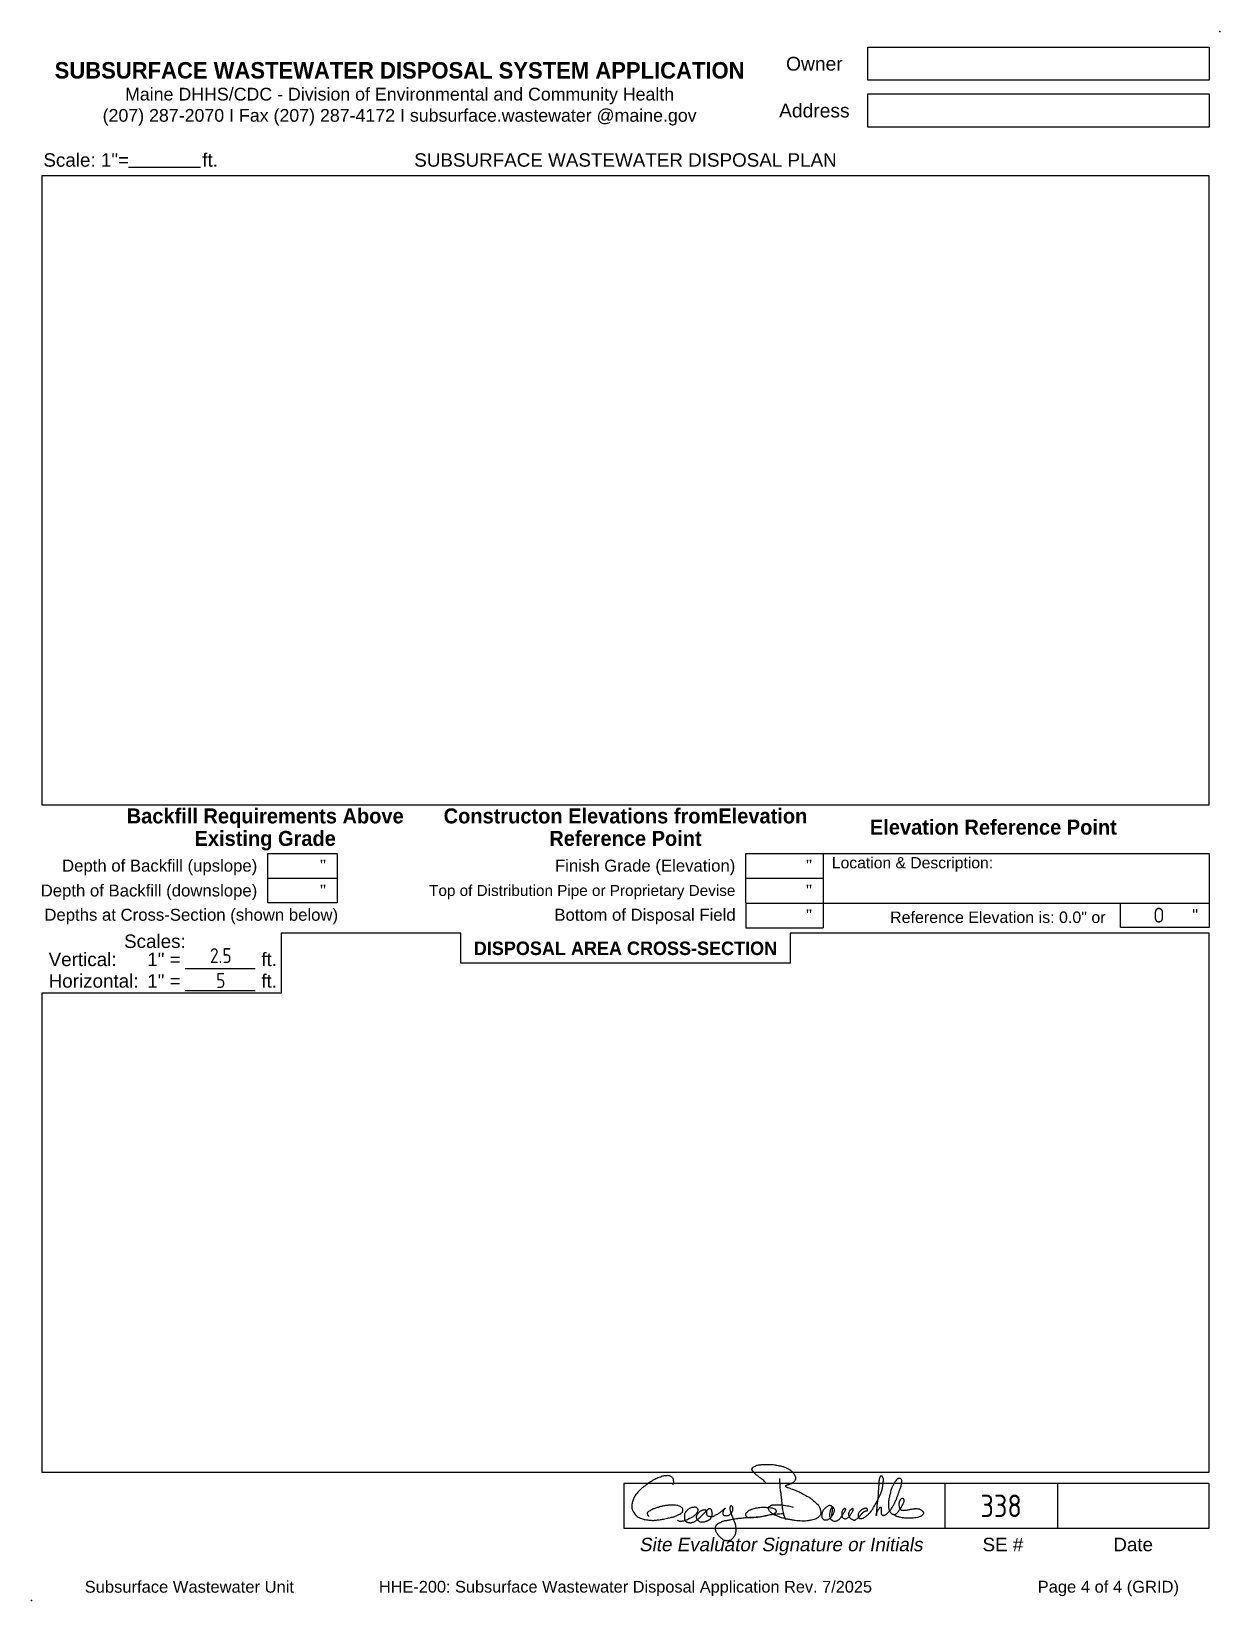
# Model space of a CAD drawing. Header units: feet. Extents: x 14.1 to 22.1, y 6.8 to 17.3.
import ezdxf
from ezdxf.enums import TextEntityAlignment as Align

# ---------------------------------------------------------------- set-up
doc = ezdxf.new("R2010")
doc.units = ezdxf.units.FT
doc.header["$MEASUREMENT"] = 0
for name, color, linetype in [('FORMLINES', 7, 'Continuous'), ('FORMSIGNATURE', 7, 'Continuous'), ('FORMTEXT', 1, 'Continuous'), ('POINT', 7, 'Continuous')]:
    doc.layers.add(name, color=color, linetype=linetype)
doc.styles.add('Archstyl', font='archstyl.shx', dxfattribs={"height": 0.1})
doc.styles.add('ARIAL', font='arial.ttf', dxfattribs={"height": 0.1})
doc.styles.add('BOLD', font='bold.shx', dxfattribs={"height": 0.1})

# ---------------------------------------------------------------- blocks, each defined once
blk = doc.blocks.new('GSBSIGNBLUE')
at = {"color": 174}
for points in [[(-0.798, 0.179, 0.063334), (-0.795, 0.197, 0.079036), (-0.796, 0.211, 0.030855), (-0.8, 0.227, 0.067983), (-0.804, 0.233, 0.074044), (-0.812, 0.241, 0.07724), (-0.822, 0.246, 0.051117), (-0.834, 0.25, 0.044448), (-0.85, 0.25, 0.026075), (-0.872, 0.248, 0.045725), (-0.885, 0.245, 0.012534), (-0.9, 0.239, 0.010324), (-0.919, 0.232, 0.008638), (-0.951, 0.217, 0.023808), (-0.963, 0.21, 0.011941), (-0.977, 0.201, 0.005297), (-1.009, 0.179, 0.003086), (-1.03, 0.164, 0.007434), (-1.038, 0.158, 0.024408), (-1.048, 0.149, 0.010424), (-1.069, 0.128, 0.01277), (-1.083, 0.113, 0.0175), (-1.093, 0.101, 0.030346), (-1.1, 0.09, 0.021981), (-1.109, 0.074, 0.022877), (-1.114, 0.061, 0.019782), (-1.119, 0.045, 0.03199), (-1.122, 0.032, 0.022821), (-1.124, 0.013, 0.046204), (-1.123, -0.006, 0.060133), (-1.119, -0.02, 0.040315), (-1.114, -0.031, 0.02485), (-1.103, -0.047, 0.026717), (-1.09, -0.063, 0.047375), (-1.081, -0.071, 0.051997), (-1.069, -0.078, 0.028434), (-1.047, -0.087, 0.021965), (-1.02, -0.095, 0.028627), (-0.998, -0.098, 0.027816), (-0.963, -0.101, 0.02985), (-0.931, -0.099, 0.006069), (-0.898, -0.095, 0.014132), (-0.884, -0.092, 0.002311), (-0.865, -0.089, 0.001828), (-0.842, -0.084, 0.004541), (-0.814, -0.077, 0.007549), (-0.797, -0.073, 0.031269), (-0.79, -0.071, 0.008775), (-0.764, -0.06, 0.025166), (-0.746, -0.051, 0.031942), (-0.733, -0.042, 0.083597), (-0.727, -0.036, 0.073669), (-0.723, -0.026, 0.105066), (-0.722, -0.017, 0.099013), (-0.725, -0.008, 0.074521), (-0.732, 0, 0.065887), (-0.742, 0.007, 0.039791), (-0.757, 0.014, 0.052762), (-0.77, 0.017, 0.02078), (-0.79, 0.018, 0.0183), (-0.813, 0.018, 0.010072), (-0.842, 0.017, 0.015587), (-0.86, 0.015, 0.020786), (-0.886, 0.01, 0.019394), (-0.912, 0.003, 0.014165), (-0.937, -0.005, 0.016303), (-0.958, -0.014, 0.012849), (-0.974, -0.021, 0.014215), (-0.988, -0.029, 0.024071), (-0.996, -0.034, 0.046244), (-1, -0.038, 0.072802), (-1.001, -0.04, 0.057454), (-1.003, -0.043, 0.091715), (-1.003, -0.048, 0.074617), (-1.001, -0.054, 0.024367), (-1, -0.057, 0.01262), (-0.997, -0.061, 0.054108), (-0.994, -0.066, 0.041465), (-0.988, -0.071)], [(-0.065, 0.189, 0.019554), (-0.087, 0.211, 0.030181), (-0.102, 0.224, 0.005234), (-0.12, 0.236, -0.013015), (-0.127, 0.242, -0.01084), (-0.144, 0.255, -0.017895), (-0.153, 0.263, -0.016949), (-0.16, 0.27, -0.010453), (-0.17, 0.282, -0.013845), (-0.174, 0.287, -0.016623), (-0.177, 0.292, -0.085975), (-0.179, 0.296, -0.064654), (-0.18, 0.302, -0.08963), (-0.178, 0.308, -0.104299), (-0.176, 0.312, -0.03656), (-0.171, 0.316, -0.018859), (-0.161, 0.322, -0.011211), (-0.148, 0.329, -0.041485), (-0.145, 0.331, -0.0378), (-0.136, 0.333, -0.020892), (-0.121, 0.335, -0.000425), (-0.107, 0.337, -0.000851), (-0.1, 0.337, -0.000953), (-0.081, 0.339, -0.005404), (-0.078, 0.339, -0.016672), (-0.075, 0.339, -0.002309), (-0.054, 0.339, -0.003005), (-0.035, 0.339, -0.007865), (-0.028, 0.339, -0.017506), (-0.02, 0.338, -0.009276), (-0.004, 0.336, -0.004345), (0.007, 0.334, -0.002535), (0.026, 0.33, -0.006459), (0.044, 0.327, -0.007753), (0.06, 0.323, -0.02274), (0.07, 0.32, -0.014858), (0.086, 0.314, -0.018512), (0.094, 0.31, -0.011844), (0.107, 0.303, -0.032196), (0.123, 0.293, -0.036036), (0.135, 0.282, -0.027124), (0.143, 0.274, -0.021047), (0.152, 0.261, -0.021536), (0.158, 0.252, -0.029243), (0.161, 0.244, -0.061141), (0.163, 0.237, -0.054049), (0.163, 0.228, -0.055895), (0.162, 0.221, -0.0532), (0.159, 0.214, -0.050637), (0.154, 0.207, -0.047015), (0.147, 0.2, -0.031342), (0.133, 0.19, -0.044202), (0.123, 0.185, -0.002307), (0.113, 0.182, -0.003577), (0.107, 0.179, -0.00733), (0.098, 0.176, 0.009609), (0.091, 0.174, 0.036224), (0.089, 0.173, 0.025609), (0.085, 0.171, 0.081547), (0.083, 0.169, 0.146899), (0.083, 0.167, 0.11696), (0.083, 0.166, 0.178235), (0.083, 0.165, 0.005942), (0.085, 0.165, 0.00257), (0.088, 0.163, 0.001083), (0.096, 0.159, 0.001832), (0.102, 0.157, 0.036267), (0.119, 0.151, -0.030046), (0.139, 0.144, -0.001569), (0.152, 0.139, -0.001069), (0.17, 0.131, -0.001856), (0.197, 0.119, -0.005487), (0.206, 0.115, -0.017609), (0.214, 0.111, -0.003733), (0.252, 0.09, -0.003228), (0.275, 0.077, -0.017713), (0.279, 0.074, -0.01531), (0.283, 0.072, -0.006861), (0.29, 0.066, -0.006862), (0.298, 0.059, -0.004012), (0.312, 0.047, -0.011951), (0.321, 0.038, -0.008394), (0.334, 0.025, -0.029271), (0.345, 0.013, -0.053079), (0.349, 0.005, -0.016529), (0.352, -0.001, -0.011925), (0.355, -0.009, -0.007598), (0.357, -0.016, -0.005385), (0.359, -0.026, -0.033513), (0.362, -0.038, -0.056073), (0.362, -0.045, -0.052484), (0.361, -0.049, -0.026437), (0.359, -0.055, -0.046562), (0.354, -0.063, -0.036315), (0.347, -0.072, -0.051928), (0.337, -0.081, -0.050182), (0.325, -0.088, -0.031154), (0.31, -0.094, -0.024006), (0.289, -0.099, -0.016043), (0.261, -0.104, -0.022657), (0.24, -0.106, -0.016955), (0.211, -0.106, -0.020328), (0.187, -0.105, -0.007924), (0.161, -0.102, -0.007089), (0.132, -0.097, -0.007698), (0.101, -0.092, -0.008047), (0.071, -0.085, -0.019206), (0.053, -0.08, -0.013101), (0.026, -0.071, -0.033025), (0.001, -0.06, -0.033202), (-0.021, -0.046, -0.028447), (-0.031, -0.038, -0.024996), (-0.041, -0.029, -0.056174), (-0.048, -0.018, -0.081798), (-0.051, -0.01, -0.108294), (-0.051, -0.002, -0.13766), (-0.048, 0.003, -0.029457), (-0.044, 0.007, -0.021589), (-0.038, 0.011, -0.020711), (-0.026, 0.018, -0.063352), (-0.022, 0.02, -0.046492), (-0.014, 0.021, -0.013816), (0.011, 0.022, -0.003481), (0.036, 0.021, -0.010303), (0.045, 0.021, -0.01522), (0.048, 0.021, -0.001331), (0.083, 0.016, -0.0214), (0.108, 0.012, -0.01411), (0.145, 0.003)], [(0.037, 0.229, 0.003467), (0.037, 0.204, 0.006386), (0.038, 0.191, 0.000552), (0.04, 0.154, 0.00966), (0.04, 0.152, 0.020752), (0.043, 0.133, -0.015249), (0.047, 0.107, -0.00084), (0.049, 0.082, -0.000666), (0.053, 0.05, -0.002816), (0.055, 0.027, 0.002237), (0.058, -0.002, 0.018042), (0.059, -0.009, 0.003032), (0.067, -0.049, 0.041116), (0.072, -0.066, 0.02235), (0.084, -0.095)], [(-0.766, -0.1, 0.047056), (-0.758, -0.105, 0.077298), (-0.753, -0.106, 0.008049), (-0.744, -0.106, 0.019036), (-0.741, -0.106, 0.013635), (-0.732, -0.106, 0.01343), (-0.722, -0.105, 0.022878), (-0.709, -0.102, 0.039547), (-0.701, -0.1, 0.010766), (-0.695, -0.097, 0.004008), (-0.678, -0.089, 0.004162), (-0.656, -0.079, 0.012808), (-0.649, -0.075, 0.029307), (-0.643, -0.071, 0.012737), (-0.63, -0.061, 0.012429), (-0.623, -0.055, 0.013627), (-0.617, -0.049, 0.04032), (-0.612, -0.043, 0.044489), (-0.608, -0.036, 0.04545), (-0.606, -0.031, 0.028475), (-0.604, -0.023, 0.029525), (-0.604, -0.017, 0.047902), (-0.604, -0.014, 0.117801), (-0.605, -0.011, 0.05658), (-0.61, -0.005, 0.054183), (-0.617, -0.001, 0.069538), (-0.622, 0.001, 0.055374), (-0.629, 0.002, 0.036156), (-0.64, 0.001, 0.027724), (-0.654, -0.001, 0.034129), (-0.664, -0.005, 0.03549), (-0.676, -0.011, 0.050616), (-0.683, -0.016, 0.022899), (-0.69, -0.023, 0.019313), (-0.698, -0.032, 0.011929), (-0.703, -0.038, 0.017065), (-0.706, -0.043, 0.063947), (-0.709, -0.049, 0.041694), (-0.711, -0.06, 0.037718), (-0.711, -0.071, 0.029773), (-0.71, -0.084, 0.027815), (-0.709, -0.093, 0.03497), (-0.706, -0.099, 0.07458), (-0.702, -0.107, 0.084842), (-0.696, -0.112, 0.041211), (-0.691, -0.114, 0.029808), (-0.683, -0.117, 0.031254), (-0.671, -0.119, 0.045488), (-0.663, -0.12, 0.042608), (-0.653, -0.118, 0.034611), (-0.64, -0.114, 0.014947), (-0.63, -0.11, 0.036286), (-0.626, -0.108, 0.019241), (-0.618, -0.103, 0.022898), (-0.612, -0.098, 0.001467), (-0.601, -0.088, 0.001607), (-0.591, -0.079, 0.000553), (-0.58, -0.069, 0.000597), (-0.57, -0.059, 0.007389), (-0.56, -0.049, 0.007852), (-0.55, -0.04, 0.038742), (-0.545, -0.033, -0.032622), (-0.538, -0.025, -0.015228), (-0.534, -0.02, -0.011054), (-0.527, -0.014, -0.025086), (-0.525, -0.012, -0.012804), (-0.521, -0.01, -0.145299), (-0.514, -0.007, -0.154848), (-0.507, -0.01, -0.073293), (-0.503, -0.013, -0.069104), (-0.5, -0.018, -0.029572), (-0.498, -0.024, -0.019941), (-0.496, -0.034, -0.038167), (-0.494, -0.049, -0.045155), (-0.495, -0.063, -0.060013), (-0.497, -0.071, -0.044884), (-0.502, -0.082, -0.064715), (-0.514, -0.096, -0.079827), (-0.526, -0.104, -0.016987), (-0.536, -0.108, -0.019803), (-0.545, -0.111, -0.016699), (-0.556, -0.114, -0.019991), (-0.566, -0.116, -0.057911), (-0.576, -0.116, -0.064595), (-0.586, -0.114, -0.0503), (-0.592, -0.111, -0.034874), (-0.601, -0.105, -0.034967), (-0.607, -0.099, -0.045653), (-0.611, -0.093, -0.080633), (-0.614, -0.086, -0.059312), (-0.615, -0.076, -0.055072), (-0.614, -0.065, -0.069013), (-0.611, -0.056, -0.028116), (-0.606, -0.049, -0.032813), (-0.601, -0.043, -0.025014), (-0.593, -0.035, -0.03212), (-0.586, -0.029, -0.027142), (-0.578, -0.024, -0.034642), (-0.571, -0.021, -0.023141), (-0.565, -0.019, -0.02186), (-0.559, -0.018, -0.032155), (-0.553, -0.017, -0.028315), (-0.547, -0.017, -0.060544), (-0.542, -0.018, -0.112785), (-0.54, -0.02, -0.080296), (-0.538, -0.022, -0.100268), (-0.537, -0.024, -0.019692), (-0.537, -0.029, 0.01007), (-0.537, -0.038, 0.004202), (-0.536, -0.048, 0.006874), (-0.536, -0.053, 0.119394), (-0.534, -0.06, 0.110135), (-0.528, -0.065, 0.04801), (-0.524, -0.067, 0.033595), (-0.517, -0.069, 0.024154), (-0.506, -0.071, 0.034817), (-0.499, -0.072, 0.042767), (-0.489, -0.071, 0.061444), (-0.482, -0.069, 0.011652), (-0.476, -0.066, 0.009363), (-0.468, -0.061, 0.006192), (-0.449, -0.051, 0.020646), (-0.443, -0.047, 0.006627), (-0.436, -0.042, 0.004577), (-0.425, -0.034, 0.001556), (-0.414, -0.026, 0.002358), (-0.408, -0.02, 0.007592), (-0.402, -0.015, 0.016614), (-0.399, -0.013, 0.032652), (-0.397, -0.011, -0.017692), (-0.393, -0.007, -0.01043), (-0.392, -0.005, -0.034325), (-0.392, -0.005, -0.469087), (-0.391, -0.005, -0.189596), (-0.391, -0.006, -0.097243), (-0.392, -0.007, -0.017836), (-0.396, -0.011, -0.015823), (-0.399, -0.015, 0.032084), (-0.4, -0.016, 0.050155), (-0.401, -0.018, 0.020564), (-0.404, -0.024, 0.02126), (-0.406, -0.028, 0.017019), (-0.407, -0.035, 0.035805), (-0.408, -0.04, 0.035785), (-0.409, -0.046, 0.056894), (-0.408, -0.049, 0.037687), (-0.406, -0.054, 0.077869), (-0.403, -0.059, 0.094761), (-0.399, -0.061, 0.061992), (-0.395, -0.063, 0.037497), (-0.387, -0.064, 0.024317), (-0.377, -0.064, 0.036401), (-0.371, -0.064, 0.039412), (-0.365, -0.062, 0.037549), (-0.36, -0.06, 0.058642), (-0.353, -0.055, 0.041075), (-0.345, -0.046, 0.023236), (-0.339, -0.039, 0.028208), (-0.335, -0.032, 0.038185), (-0.331, -0.022, 0.078415), (-0.33, -0.017, 0.014953), (-0.33, -0.013, 0.007353), (-0.331, -0.005, 0.009756), (-0.331, 0.001, 0.0202), (-0.332, 0.004, 0.142941), (-0.333, 0.006, 0.060312), (-0.337, 0.01, 0.078888), (-0.342, 0.012, 0.127717), (-0.346, 0.012, 0.083145), (-0.348, 0.011, 0.097039), (-0.35, 0.009, 0.073001), (-0.351, 0.006, 0.049926), (-0.353, 0, 0.020751), (-0.353, -0.006, 0.02437), (-0.353, -0.012, 0.029547), (-0.351, -0.026, 0.03786), (-0.348, -0.037, 0.002876), (-0.344, -0.048, 0.003584), (-0.34, -0.058, 0.001013), (-0.334, -0.074, 0.001251), (-0.328, -0.088, 0.013901), (-0.322, -0.103, -0.015048), (-0.316, -0.117, -0.017553), (-0.314, -0.123, -0.01671), (-0.312, -0.13, -0.022252), (-0.31, -0.137, -0.009231), (-0.308, -0.152, -0.013032), (-0.307, -0.164, -0.011765), (-0.307, -0.179, -0.032701), (-0.307, -0.189, -0.02471), (-0.31, -0.204, -0.042031), (-0.314, -0.216, -0.044391), (-0.319, -0.228, -0.02984), (-0.324, -0.234, -0.021222), (-0.332, -0.243, -0.036468), (-0.343, -0.253, -0.058006), (-0.351, -0.258, -0.049504), (-0.358, -0.26, -0.040171), (-0.367, -0.262, -0.032149), (-0.379, -0.262, -0.033323), (-0.39, -0.26, -0.029201), (-0.399, -0.258, -0.050238), (-0.404, -0.256, -0.045558), (-0.412, -0.25, -0.025673), (-0.425, -0.239, -0.005647), (-0.435, -0.227, -0.01206), (-0.44, -0.222, -0.012256), (-0.447, -0.214, -0.015196), (-0.452, -0.207, -0.023128), (-0.455, -0.201, -0.011463), (-0.461, -0.19, -0.025541), (-0.465, -0.18, -0.040064), (-0.467, -0.173, -0.048493), (-0.468, -0.168, -0.028112), (-0.467, -0.16, -0.035555), (-0.466, -0.151, -0.05184), (-0.464, -0.146, -0.055307), (-0.46, -0.14, -0.037314), (-0.453, -0.133, -0.019216), (-0.444, -0.125, -0.050507), (-0.44, -0.123, -0.004072), (-0.434, -0.12, 0.003424), (-0.427, -0.117, 0.003364), (-0.419, -0.112, -0.004514), (-0.413, -0.109, -0.039184), (-0.405, -0.106, -0.02915), (-0.393, -0.103, -0.015712), (-0.382, -0.102, 0.018202), (-0.372, -0.1, 0.000067), (-0.358, -0.098, -0.00008), (-0.344, -0.095, -0.000054), (-0.321, -0.09, -0.000365), (-0.318, -0.09, -0.013378), (-0.313, -0.089, -0.002883), (-0.292, -0.086, -0.00069), (-0.273, -0.084, -0.002233), (-0.267, -0.083, -0.00124), (-0.261, -0.083, -0.000378), (-0.24, -0.08, -0.001379), (-0.226, -0.079, -0.001542), (-0.214, -0.078, -0.018517), (-0.197, -0.077, 0.009624), (-0.166, -0.076, 0.004083), (-0.138, -0.074, 0.007007), (-0.122, -0.072, 0.011882), (-0.101, -0.07, 0.012949), (-0.083, -0.066, 0.00081), (-0.074, -0.065, 0.000343), (-0.054, -0.061, 0.001269), (-0.033, -0.056, 0.003092), (-0.024, -0.054, 0.045354), (-0.02, -0.053, 0.01151), (-0.005, -0.046, 0.023951), (0.002, -0.042, 0.03098), (0.007, -0.039, 0.119903), (0.011, -0.034, 0.104066), (0.012, -0.028, 0.071864), (0.011, -0.024, 0.080117), (0.01, -0.02, 0.080628), (0.006, -0.016, 0.059511), (-0.001, -0.012, 0.03211), (-0.012, -0.008, 0.031617), (-0.023, -0.005, 0.018995), (-0.041, -0.003, 0.011454), (-0.069, -0.001, 0.015586), (-0.106, -0.001, 0.022676), (-0.131, -0.003, 0.028372), (-0.149, -0.006, 0.020094), (-0.175, -0.013, 0.026838), (-0.194, -0.021, 0.034471), (-0.209, -0.028, 0.048729), (-0.216, -0.034, 0.038812), (-0.225, -0.043, 0.07572), (-0.23, -0.053, 0.138463), (-0.231, -0.059, 0.108715), (-0.229, -0.064, 0.066398), (-0.223, -0.07, 0.043731), (-0.215, -0.075, 0.065569), (-0.209, -0.078, 0.064745), (-0.194, -0.08, 0.027433), (-0.157, -0.077, 0.004042), (-0.115, -0.072, 0.01346), (-0.103, -0.07, 0.007851), (-0.074, -0.064, -0.008919), (-0.048, -0.058, -0.003816), (-0.023, -0.054, -0.017644), (-0.017, -0.053, -0.007749), (-0.01, -0.052, 0.001438), (0.027, -0.05, 0.002074), (0.04, -0.049, 0.001082), (0.065, -0.047)]]:
    blk.add_lwpolyline(points, format="xyb", dxfattribs=at)
at = {"color": 174, "flags": 128}
blk.add_lwpolyline([(0.447, -0.063, 0.019069), (0.45, -0.045, 0.021797), (0.452, -0.029, 0.015141), (0.454, -0.001, 0.084774), (0.453, 0.004, 0.124986), (0.45, 0.008, 0.075767), (0.444, 0.012, 0.070021), (0.435, 0.015, 0.08714), (0.427, 0.015, 0.047481), (0.419, 0.013, 0.059054), (0.413, 0.009, 0.022873), (0.405, 0.004, 0.018121), (0.396, -0.005, 0.017692), (0.385, -0.015, 0.032686), (0.38, -0.022, 0.044538), (0.376, -0.028, 0.028895), (0.372, -0.039, 0.029198), (0.37, -0.049, 0.025987), (0.368, -0.06, 0.046246), (0.368, -0.068, 0.039191), (0.37, -0.078, 0.086301), (0.373, -0.085, 0.079324), (0.38, -0.092, 0.092956), (0.387, -0.096, 0.066943), (0.399, -0.097, 0.057401), (0.413, -0.096, 0.077201), (0.423, -0.092, 0.039801), (0.433, -0.086, 0.044164), (0.441, -0.078, 0.023845), (0.449, -0.068, 0.020117), (0.458, -0.054, 0.027302), (0.464, -0.042, 0.037642), (0.467, -0.033, 0.082517), (0.469, -0.022, 0.072199), (0.466, -0.01, 0.031741), (0.463, -0.004, 0.045976), (0.461, 0, 0.062258), (0.458, 0.004, 0.107768), (0.455, 0.005, 0.149442), (0.452, 0.005, 0.151165), (0.449, 0.003, 0.0158), (0.447, -0.001, 0.009207), (0.443, -0.006, 0.005613), (0.438, -0.016, 0.021415), (0.437, -0.019, 0.050281), (0.436, -0.022, 0.009029), (0.432, -0.04, 0.013887), (0.429, -0.059, 0.054918), (0.429, -0.063, 0.047613), (0.43, -0.067, 0.016009), (0.434, -0.079, 0.013221), (0.437, -0.088, 0.041183), (0.439, -0.091, 0.063336), (0.441, -0.093, 0.020718), (0.447, -0.098, 0.032952), (0.453, -0.103, 0.041769), (0.459, -0.105, 0.083978), (0.466, -0.107, 0.049346), (0.478, -0.106, 0.036459), (0.488, -0.104, 0.045871), (0.495, -0.1, 0.043766), (0.505, -0.094, 0.06048), (0.512, -0.087, 0.011224), (0.521, -0.075, 0.011109), (0.529, -0.062, 0.000206), (0.538, -0.048, 0.000448), (0.542, -0.042, 0.001205), (0.546, -0.036, 0.000755), (0.552, -0.026, 0.040135), (0.555, -0.02, 0.053738), (0.557, -0.016, 0.08952), (0.557, -0.013, 0.088537), (0.556, -0.011, 0.105258), (0.554, -0.009, 0.089576), (0.552, -0.008, 0.067026), (0.549, -0.008, 0.080409), (0.547, -0.008, 0.053454), (0.544, -0.01, 0.043186), (0.541, -0.012, 0.029945), (0.538, -0.015, 0.027491), (0.535, -0.019, 0.040188), (0.531, -0.025, 0.045762), (0.528, -0.031, 0.024242), (0.527, -0.037, 0.032881), (0.526, -0.041, 0.015479), (0.526, -0.047, 0.01074), (0.526, -0.055, 0.012799), (0.527, -0.061, 0.012342), (0.527, -0.067, 0.058575), (0.529, -0.072, 0.04527), (0.532, -0.079, 0.061147), (0.535, -0.082, 0.047795), (0.539, -0.085, 0.087204), (0.544, -0.087, 0.072466), (0.552, -0.088, 0.059061), (0.56, -0.087, 0.057003), (0.568, -0.083, 0.030902), (0.577, -0.077, 0.044845), (0.583, -0.072, 0.014436), (0.59, -0.063, 0.021023), (0.595, -0.057, 0.00772), (0.601, -0.048, 0.005676), (0.608, -0.036, 0.010636), (0.614, -0.027, 0.0303), (0.615, -0.024, 0.066996), (0.616, -0.022, 0.023738), (0.616, -0.016, 0.043793), (0.616, -0.013, 0.08735), (0.615, -0.011, 0.199056), (0.614, -0.009, 0.119841), (0.61, -0.009, 0.035728), (0.607, -0.01, 0.058385), (0.606, -0.011, 0.026167), (0.602, -0.013, 0.018239), (0.598, -0.017, 0.012878), (0.595, -0.02, 0.010292), (0.59, -0.024, 0.044345), (0.587, -0.03, 0.032127), (0.582, -0.038, 0.061046), (0.58, -0.045, 0.06067), (0.579, -0.053, 0.042567), (0.581, -0.061, 0.043732), (0.583, -0.068, 0.023406), (0.586, -0.074, 0.028089), (0.588, -0.078, 0.048202), (0.592, -0.082, 0.025505), (0.6, -0.089, 0.051452), (0.61, -0.095, 0.062482), (0.618, -0.098, 0.064996), (0.626, -0.099, 0.10661), (0.631, -0.098, 0.022686), (0.636, -0.095, 0.015494), (0.643, -0.09, 0.00883), (0.656, -0.081, 0.034054), (0.659, -0.078, 0.029625), (0.665, -0.071, -0.017431), (0.675, -0.058, -0.003404), (0.682, -0.051, -0.003555), (0.688, -0.044, -0.034055), (0.697, -0.036, -0.046767), (0.704, -0.031, -0.042353), (0.707, -0.029, -0.020781), (0.714, -0.027, -0.105194), (0.719, -0.027, 0.129532), (0.723, -0.027, 0.206149), (0.727, -0.024, 0.132467), (0.728, -0.017, 0.036267), (0.727, -0.015, 0.048404), (0.726, -0.012, 0.08444), (0.724, -0.009, 0.118296), (0.721, -0.007, 0.083141), (0.717, -0.006, 0.044028), (0.708, -0.007, 0.013801), (0.701, -0.009, 0.019775), (0.696, -0.01, 0.036647), (0.688, -0.014, 0.044248), (0.681, -0.018, 0.033369), (0.676, -0.023, 0.018407), (0.668, -0.031, 0.020995), (0.66, -0.041, 0.051857), (0.658, -0.045, 0.047214), (0.656, -0.049, 0.027368), (0.655, -0.057, 0.021453), (0.654, -0.064, 0.027132), (0.655, -0.069, 0.053433), (0.655, -0.073, 0.050438), (0.657, -0.078, 0.074963), (0.659, -0.081, 0.056893), (0.663, -0.084, 0.080418), (0.668, -0.086, 0.05487), (0.676, -0.087, 0.056375), (0.687, -0.086, 0.063057), (0.696, -0.083, 0.02568), (0.707, -0.076, 0.037366), (0.714, -0.071, 0.003797), (0.723, -0.064, 0.004375), (0.73, -0.057, 0.004628), (0.74, -0.048, 0.007382), (0.746, -0.042, 0.036567), (0.756, -0.03, 0.023158), (0.77, -0.009, 0.000414), (0.774, -0.002, -0.000463), (0.778, 0.005, -0.002416), (0.796, 0.035, 0.006884), (0.803, 0.046, 0.016806), (0.804, 0.049, 0.002127), (0.816, 0.073, 0.002215), (0.826, 0.094, 0.006237), (0.829, 0.101, 0.01736), (0.832, 0.108, 0.007422), (0.838, 0.126, 0.006099), (0.843, 0.141, 0.016697), (0.844, 0.146, 0.008248), (0.845, 0.152, 0.003825), (0.848, 0.166, 0.003174), (0.85, 0.18, 0.004701), (0.852, 0.19, 0.011962), (0.852, 0.196, 0.005353), (0.853, 0.209, 0.018213), (0.854, 0.217, 0.027865), (0.853, 0.222, 0.049847), (0.853, 0.226, 0.021213), (0.85, 0.234, 0.026481), (0.847, 0.24, 0.047344), (0.845, 0.243, 0.067569), (0.843, 0.245, 0.044818), (0.84, 0.246, 0.094203), (0.836, 0.247, 0.09821), (0.832, 0.247, 0.06865), (0.829, 0.245, 0.131269), (0.828, 0.244, 0.015705), (0.827, 0.242, 0.007132), (0.825, 0.236, 0.00626), (0.821, 0.224, 0.020384), (0.82, 0.221, 0.03675), (0.819, 0.216, 0.011237), (0.818, 0.2, 0.020066), (0.818, 0.184, -0.032058), (0.817, 0.175, -0.030745), (0.816, 0.167, 0.038738), (0.815, 0.16, 0.001194), (0.814, 0.147, -0.000979), (0.813, 0.132, -0.000159), (0.812, 0.115, 0.000143), (0.811, 0.098, 0.006544), (0.811, 0.084, -0.006691), (0.81, 0.072, -0.048437), (0.808, 0.057, 0.035788), (0.804, 0.038, 0.005689), (0.802, 0.017, 0.008191), (0.801, 0.001, 0.002444), (0.8, -0.014, 0.002129), (0.799, -0.033, 0.00847), (0.799, -0.044, -0.007188), (0.798, -0.058, -0.028277), (0.798, -0.062, -0.119086), (0.797, -0.063, -0.294302), (0.797, -0.064, -0.226316), (0.796, -0.063, -0.14742), (0.796, -0.062, -0.023786), (0.797, -0.057, -0.020806), (0.8, -0.044, -0.034569), (0.803, -0.037, -0.024835), (0.806, -0.029, -0.014619), (0.814, -0.016, -0.014577), (0.82, -0.008, -0.01756), (0.825, -0.001, -0.057482), (0.829, 0.003, -0.131702), (0.832, 0.003, -0.133331), (0.834, 0.003, -0.236408), (0.834, 0.002, -0.030291), (0.835, 0, -0.009713), (0.835, -0.006, -0.001378), (0.836, -0.014, -0.001534), (0.836, -0.02, -0.030978), (0.836, -0.032, 0.028815), (0.836, -0.045, 0.055094), (0.837, -0.052, 0.081927), (0.839, -0.056, 0.088041), (0.841, -0.058, 0.066257), (0.845, -0.06, 0.039651), (0.849, -0.061, 0.061455), (0.852, -0.062, 0.047036), (0.856, -0.061, 0.021318), (0.864, -0.059, 0.022755), (0.873, -0.055, 0.038044), (0.878, -0.053, 0.057134), (0.884, -0.047, 0.023267), (0.898, -0.032, 0.011139), (0.913, -0.013, 0.017238), (0.922, -0.001, 0.015407), (0.935, 0.02, 0.028732), (0.941, 0.032, 0.003341), (0.947, 0.047, 0.003922), (0.953, 0.061, 0.000764), (0.962, 0.084, 0.001016), (0.969, 0.102, 0.003259), (0.976, 0.122, 0.002579), (0.985, 0.148, 0.0113), (0.99, 0.16, 0.008778), (0.994, 0.176, 0.021524), (0.996, 0.185, 0.015251), (0.998, 0.197, 0.033611), (0.998, 0.205, 0.033431), (0.998, 0.212, 0.059751), (0.996, 0.217, 0.062417), (0.994, 0.222, 0.070388), (0.99, 0.225, 0.072667), (0.987, 0.227, 0.05231), (0.983, 0.228, 0.040545), (0.977, 0.229, 0.047609), (0.971, 0.228, 0.062252), (0.966, 0.226, 0.060338), (0.961, 0.223, 0.038915), (0.955, 0.217, 0.024358), (0.945, 0.204, 0.040078), (0.94, 0.196, 0.008805), (0.935, 0.186, -0.0086), (0.93, 0.175, -0.008918), (0.923, 0.163, 0.015839), (0.92, 0.157, 0.0288), (0.917, 0.15, 0.012367), (0.912, 0.133, 0.004815), (0.908, 0.116, 0.005219), (0.904, 0.1, 0.005943), (0.9, 0.082, 0.009821), (0.897, 0.071, 0.012241), (0.895, 0.057, 0.013529), (0.894, 0.045, 0.002609), (0.894, 0.04, 0.002336), (0.894, 0.035, 0.008537), (0.893, 0.025, 0.006686), (0.893, 0.012, 0.019438), (0.894, 0.004, 0.013455), (0.895, -0.007, 0.025888), (0.897, -0.014, 0.021744), (0.899, -0.022, 0.036414), (0.901, -0.027, 0.019974), (0.906, -0.035, 0.056041), (0.912, -0.043, 0.054713), (0.92, -0.049, 0.059689), (0.926, -0.052, 0.052212), (0.933, -0.054, 0.071168), (0.943, -0.054, 0.092321), (0.951, -0.051, 0.03528), (0.957, -0.047, 0.040799), (0.962, -0.042, 0.014553), (0.971, -0.032, 0.016368), (0.978, -0.022, 0.008634), (0.99, -0.004, 0.021657), (0.994, 0.003, 0.003152), (0.998, 0.01, 0.001572), (1.005, 0.024, 0.003061), (1.01, 0.034, 0.004151), (1.013, 0.041, 0.054884), (1.015, 0.045, 0.029181), (1.016, 0.052, 0.074558), (1.016, 0.058, 0.068342), (1.014, 0.064, 0.086031), (1.011, 0.067, 0.080434), (1.007, 0.07, 0.110612), (1.002, 0.071, 0.102336), (0.997, 0.07, 0.072383), (0.991, 0.066, 0.076952), (0.986, 0.061, 0.020711), (0.983, 0.055, 0.022743), (0.98, 0.05, 0.024474), (0.977, 0.041, 0.029196), (0.975, 0.034, 0.051184), (0.975, 0.024, 0.040153), (0.976, 0.012, 0.02356), (0.978, 0.004, 0.033034), (0.98, -0.002, 0.033035), (0.982, -0.007, 0.025607), (0.986, -0.012, 0.064788), (0.991, -0.017, 0.072673), (0.996, -0.02, 0.069103), (1.005, -0.022, 0.04806), (1.017, -0.022, 0.007862), (1.036, -0.02, 0.013121), (1.048, -0.018, 0.002229), (1.062, -0.015, -0.002885), (1.073, -0.013, -0.003564), (1.086, -0.011, -0.004558), (1.096, -0.01, -0.029202), (1.101, -0.009, -0.010233), (1.117, -0.009, -0.024797), (1.129, -0.01, -0.047428), (1.135, -0.011, -0.057891), (1.14, -0.013, -0.021229), (1.152, -0.021, -0.016945), (1.16, -0.028, -0.033603), (1.164, -0.032, -0.065099), (1.167, -0.036, -0.067895), (1.169, -0.041, -0.054437), (1.17, -0.045, -0.100087), (1.169, -0.047, -0.041196), (1.168, -0.049, -0.026614), (1.166, -0.052, -0.019934), (1.163, -0.055, -0.011429), (1.159, -0.059, -0.056048), (1.15, -0.067, -0.044437), (1.136, -0.073, -0.036772), (1.12, -0.078, -0.026424), (1.098, -0.082, -0.011628), (1.074, -0.084, -0.017443), (1.058, -0.085, -0.017575), (1.03, -0.084, -0.029052), (1.013, -0.082, -0.004742), (1.001, -0.08, -0.002826), (0.981, -0.076, -0.005069), (0.974, -0.074, -0.002666), (0.959, -0.07, -0.084533), (0.952, -0.067, -0.04308), (0.94, -0.058)], format="xyb", dxfattribs=at)

msp = doc.modelspace()

# ---------------------------------------------------------------- linework, layer by layer
at = {"layer": 'FORMLINES'}
for p, q in [((15.721, 11.78), (16.184, 11.78)), ((15.721, 11.449), (15.721, 11.78)), ((16.184, 11.78), (16.184, 11.449)), ((18.915, 11.78), (22.011, 11.78)), ((18.915, 11.753), (18.915, 11.78)), ((18.915, 11.614), (18.915, 11.78)), ((19.431, 11.78), (19.431, 11.283)), ((22.011, 11.78), (22.011, 11.449)), ((15.721, 11.615), (16.184, 11.615)), ((18.915, 11.449), (18.915, 11.614)), ((18.915, 11.614), (19.431, 11.614)), ((16.184, 11.449), (15.721, 11.449)), ((18.915, 11.449), (18.915, 11.283)), ((18.915, 11.448), (22.011, 11.448)), ((21.419, 11.285), (21.419, 11.448)), ((22.011, 11.449), (22.011, 11.285)), ((18.915, 11.283), (19.431, 11.283)), ((22.011, 11.285), (21.419, 11.285)), ((15.17, 11.01), (15.638, 11.01)), ((15.17, 10.865), (15.638, 10.865)), ((22.01, 7.572), (18.099, 7.572)), ((18.099, 7.572), (18.099, 7.272)), ((20.244, 7.572), (20.244, 7.272)), ((20.998, 7.572), (20.998, 7.272)), ((22.01, 7.272), (22.01, 7.572)), ((18.099, 7.272), (22.01, 7.272))]:
    msp.add_line(p, q, dxfattribs=at)
at = {"layer": 'FORMLINES', "flags": 128}
for points in [[(19.731, 16.943), (19.731, 17.165), (22.01, 17.165), (22.01, 16.943)], [(19.731, 16.63), (19.731, 16.852), (22.01, 16.852), (22.01, 16.63)]]:
    msp.add_lwpolyline(points, close=True, dxfattribs=at)
at = {"layer": 'FORMLINES', "color": 1, "flags": 128}
for points in [[(22.011, 16.305), (14.211, 16.305), (14.211, 12.105), (22.011, 12.105)], [(15.811, 11.246), (15.811, 10.846), (14.211, 10.846), (14.211, 7.646), (22.011, 7.646), (22.011, 11.246), (19.211, 11.246), (19.211, 11.046), (17.011, 11.046), (17.011, 11.246)]]:
    msp.add_lwpolyline(points, close=True, dxfattribs=at)
at = {"layer": 'FORMTEXT'}
msp.add_line((14.79, 16.363), (15.271, 16.363), dxfattribs=at)
at = {"layer": 'POINT', "color": 7}
for p in [(22.081, 17.27), (22.081, 17.27), (14.142, 6.789)]:
    msp.add_point(p, dxfattribs=at)

# ---------------------------------------------------------------- block references
at = {"layer": 'FORMSIGNATURE', "xscale": 0.8500000000000014, "yscale": 0.8499999999999996, "zscale": 0.85}
msp.add_blockref('GSBSIGNBLUE', (19.109, 7.411), dxfattribs=at)

# ---------------------------------------------------------------- texts
at = {"layer": 'FORMSIGNATURE', "style": 'Archstyl'}
msp.add_text('338', height=0.15, dxfattribs=at).set_placement((20.621, 7.422), align=Align.MIDDLE_CENTER)
at = {"layer": 'FORMTEXT'}
for s, height, style, p in [('Owner', 0.092, 'ARIAL', (19.373, 17.054)), ('Address', 0.092, 'ARIAL', (19.373, 16.741)), ('Backfill Requirements Above', 0.1, 'BOLD', (15.704, 12.03)), ('Constructon Elevations fromElevation', 0.1, 'BOLD', (18.111, 12.03)), ('Elevation Reference Point', 0.1, 'BOLD', (20.569, 11.955)), ('Existing Grade', 0.1, 'BOLD', (15.704, 11.88)), ('Reference Point', 0.1, 'BOLD', (18.111, 11.88)), ('DISPOSAL AREA CROSS-SECTION', 0.09, 'BOLD', (18.111, 11.146)), ('SE #', 0.09, 'ARIAL', (20.633, 7.164)), ('Date', 0.09, 'ARIAL', (21.503, 7.164)), ('HHE-200: Subsurface Wastewater Disposal Application Rev. 7/2025', 0.078, 'ARIAL', (18.111, 6.882)), ('Page 4 of 4 (GRID)', 0.079, 'ARIAL', (21.337, 6.882))]:
    msp.add_text(s, height=height, dxfattribs=dict(at, style=style)).set_placement(p, align=Align.MIDDLE_CENTER)
at = {"layer": 'FORMTEXT', "color": 255, "style": 'BOLD'}
msp.add_text('SUBSURFACE WASTEWATER DISPOSAL SYSTEM APPLICATION', height=0.11, dxfattribs=at).set_placement((16.602, 17.01), align=Align.MIDDLE_CENTER)
at = {"layer": 'FORMTEXT', "style": 'ARIAL'}
for s, height, p in [('Scale: 1"=              ft.', 0.09, (14.222, 16.366)), ('Location & Description:', 0.075, (19.49, 11.68)), ('Reference Elevation is: 0.0" or', 0.0765, (19.879, 11.315)), ('Scales:', 0.09, (14.761, 11.148)), ('Vertical:', 0.09, (14.257, 11.027)), ('1" =', 0.09, (14.916, 11.027)), ('ft.', 0.09, (15.678, 11.027)), ('Horizontal:', 0.09, (14.257, 10.883)), ('1" =', 0.09, (14.916, 10.883)), ('ft.', 0.09, (15.678, 10.883)), ('Subsurface Wastewater Unit', 0.079, (14.498, 6.842))]:
    msp.add_text(s, height=height, dxfattribs=at).set_placement(p)
msp.add_text('SUBSURFACE WASTEWATER DISPOSAL PLAN', height=0.09, dxfattribs=at).set_placement((18.111, 16.366), align=Align.CENTER)
for s, height, p in [('Depth of Backfill (upslope)', 0.08, (15.651, 11.698)), ('Finish Grade (Elevation)', 0.08, (18.845, 11.698)), ('"', 0.08, (16.11, 11.698)), ('"', 0.08, (19.357, 11.698)), ('Depth of Backfill (downslope)', 0.08, (15.651, 11.532)), ('"', 0.08, (16.11, 11.532)), ('Top of Distribution Pipe or Proprietary Devise', 0.073, (18.845, 11.532)), ('"', 0.08, (19.357, 11.532)), ('Depths at Cross-Section (shown below)', 0.08, (16.191, 11.37)), ('Bottom of Disposal Field', 0.08, (18.847, 11.37)), ('"', 0.08, (19.357, 11.366)), ('"', 0.08, (21.937, 11.369))]:
    msp.add_text(s, height=height, dxfattribs=at).set_placement(p, align=Align.MIDDLE_RIGHT)
at = {"layer": 'FORMTEXT', "color": 7, "style": 'Archstyl'}
for s, p in [('O', (21.675, 11.317)), ('2.5', (15.407, 11.047)), ('5', (15.407, 10.881))]:
    msp.add_text(s, height=0.1, dxfattribs=at).set_placement(p, align=Align.CENTER)
at = {"layer": 'FORMTEXT', "style": 'ARIAL', "oblique": 10}
msp.add_text('Site Evaluator Signature or Initials', height=0.09, dxfattribs=at).set_placement((19.149, 7.164), align=Align.MIDDLE_CENTER)
at = {"layer": 'FORMTEXT', "color": 255, "insert": (16.602, 16.767), "char_height": 0.085, "width": 4.01911, "attachment_point": 5, "style": 'ARIAL'}
msp.add_mtext('Maine DHHS/CDC - Division of Environmental and Community Health\\P(207) 287-2070 I Fax (207) 287-4172 I subsurface.wastewater @maine.gov', dxfattribs=at)

doc.saveas('drawing.dxf')
